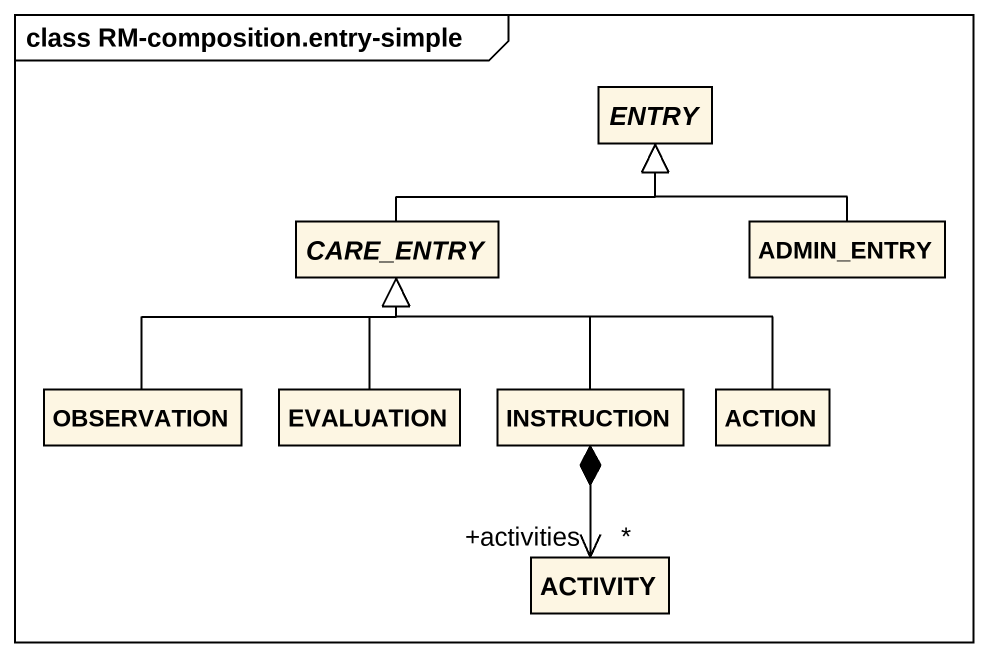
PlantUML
@startuml
mainframe class RM-composition.entry-simple
hide circle
hide empty members
abstract class ENTRY
abstract class CARE_ENTRY
class ADMIN_ENTRY
class OBSERVATION
class EVALUATION
class INSTRUCTION
class "ACTION" as ACTION_
class ACTIVITY
CARE_ENTRY -right-|> ENTRY
ADMIN_ENTRY -up-|> ENTRY
OBSERVATION -up-|> CARE_ENTRY
EVALUATION -up-|> CARE_ENTRY
INSTRUCTION -up-|> CARE_ENTRY
INSTRUCTION *--> "+activities\n*" ACTIVITY
ACTION_ -left-|> CARE_ENTRY
@enduml
